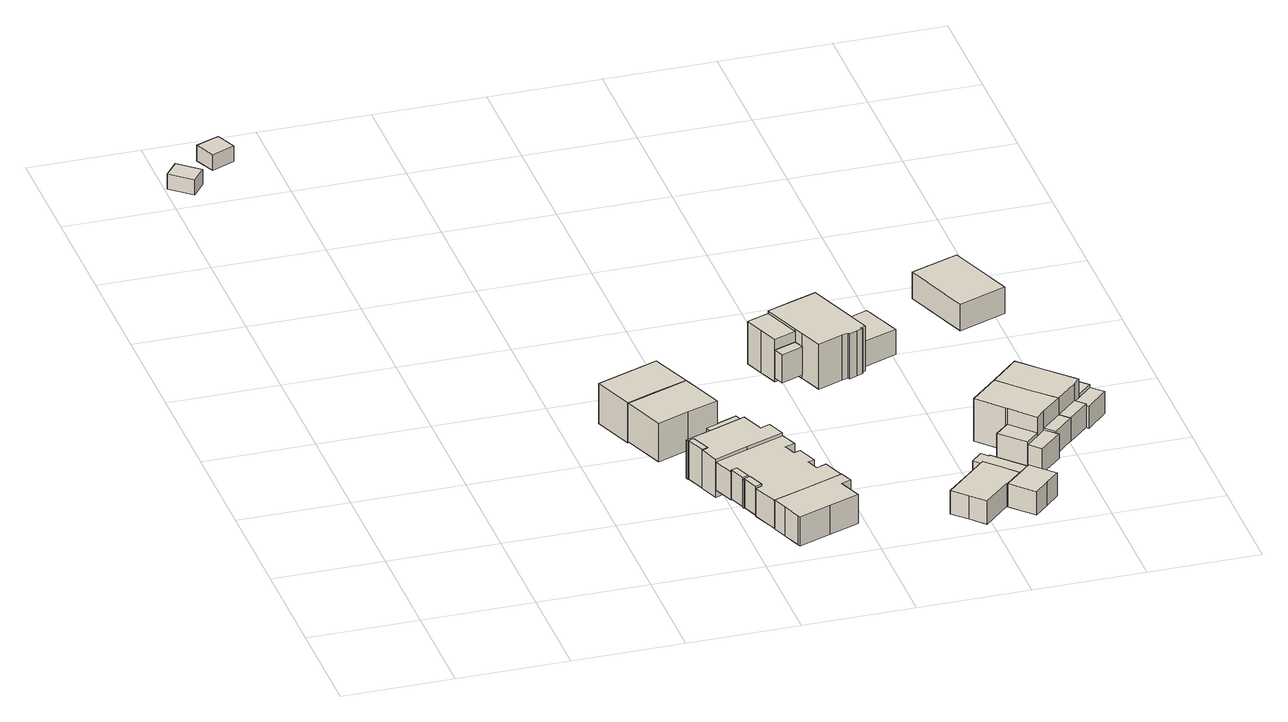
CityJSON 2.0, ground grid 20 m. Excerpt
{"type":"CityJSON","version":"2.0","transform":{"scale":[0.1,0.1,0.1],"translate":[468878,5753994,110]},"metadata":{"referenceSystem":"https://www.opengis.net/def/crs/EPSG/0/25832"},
"CityObjects":{
"building1":{"type":"Building","attributes":{"Gemeindeschluessel":"05711000","BezugspunktDach":"2000","function":"31001_9998","measuredHeight":3.21},"address":[{"country":"Germany"}],"geometry":[{"type":"Solid","lod":"1","boundaries":[[[[0,1,2,3]],[[4,5,6,7]],[[4,7,3,2]],[[5,4,2,1]],[[6,5,1,0]],[[7,6,0,3]]]]}]},
"building2":{"type":"Building","attributes":{"Gemeindeschluessel":"05711000","BezugspunktDach":"2100","function":"31001_9998","measuredHeight":3},"address":[{"country":"Germany"}],"geometry":[{"type":"Solid","lod":"1","boundaries":[[[[8,9,10,11]],[[12,13,14,15]],[[12,15,11,10]],[[13,12,10,9]],[[14,13,9,8]],[[15,14,8,11]]]]}]},
"building3":{"type":"Building","attributes":{"Gemeindeschluessel":"05711000","BezugspunktDach":"2000","function":"31001_1010","measuredHeight":10.71},"address":[{"country":"Germany","locality":"Bielefeld","thoroughfareNumber":"31","thoroughfareName":"Heidegrundweg"}],"geometry":[{"type":"Solid","lod":"1","boundaries":[[[[16,17,18,19]],[[20,21,22,23]],[[20,23,19,18]],[[21,20,18,17]],[[22,21,17,16]],[[23,22,16,19]]]]}]},
"building4":{"type":"Building","attributes":{"Gemeindeschluessel":"05711000","BezugspunktDach":"2000","function":"31001_1010","measuredHeight":10.38},"address":[{"country":"Germany","locality":"Bielefeld","thoroughfareNumber":"29","thoroughfareName":"Heidegrundweg"}],"geometry":[{"type":"Solid","lod":"1","boundaries":[[[[24,19,25,18,26,27]],[[28,29,30,31,32,33]],[[28,33,27,26]],[[29,28,26,18]],[[30,29,18,25]],[[31,30,25,19]],[[32,31,19,24]],[[33,32,24,27]]]]}]},
"building5":{"type":"Building","attributes":{"Gemeindeschluessel":"05711000","function":"31001_1010"},"address":[{"country":"Germany","locality":"Bielefeld","thoroughfareNumber":"25","thoroughfareName":"Heidegrundweg"}],"children":["building5-1","building5-2"]},
"building5-1":{"type":"BuildingPart","attributes":{"BezugspunktDach":"2000","measuredHeight":9.67},"parents":["building5"],"geometry":[{"type":"Solid","lod":"1","boundaries":[[[[34,35,36,37,38,39,40,41,42,43,44,45]],[[46,47,48,49,50,51,52,53,54,55,56,57]],[[46,57,45,44]],[[47,46,44,43]],[[48,47,43,42]],[[49,48,42,41]],[[50,49,41,40]],[[51,50,40,39]],[[52,51,39,38]],[[53,52,38,37]],[[54,53,37,36]],[[55,54,36,35]],[[56,55,35,34]],[[57,56,34,45]]]]}]},
"building5-2":{"type":"BuildingPart","attributes":{"BezugspunktDach":"2000","measuredHeight":7.45},"address":[{"country":"Germany","locality":"Bielefeld","thoroughfareNumber":"25","thoroughfareName":"Heidegrundweg"}],"parents":["building5"],"geometry":[{"type":"Solid","lod":"1","boundaries":[[[[58,59,60,61]],[[62,63,64,65]],[[62,65,61,60]],[[63,62,60,59]],[[64,63,59,58]],[[65,64,58,61]]]]}]},
"building6":{"type":"Building","attributes":{"Gemeindeschluessel":"05711000","function":"31001_1010"},"address":[{"country":"Germany","locality":"Bielefeld","thoroughfareNumber":"23","thoroughfareName":"Heidegrundweg"}],"children":["building6-1","building6-2","building6-3"]},
"building6-1":{"type":"BuildingPart","attributes":{"BezugspunktDach":"2000","measuredHeight":8.33},"parents":["building6"],"geometry":[{"type":"Solid","lod":"1","boundaries":[[[[66,67,68,69,70,71,72,73,74,75,76,77,78,79,80,81,82,83,84,85,86,87]],[[88,89,90,91,92,93,94,95,96,97,98,99,100,101,102,103,104,105,106,107,108,109]],[[88,109,87,86]],[[89,88,86,85]],[[90,89,85,84]],[[91,90,84,83]],[[92,91,83,82]],[[93,92,82,81]],[[94,93,81,80]],[[95,94,80,79]],[[96,95,79,78]],[[97,96,78,77]],[[98,97,77,76]],[[99,98,76,75]],[[100,99,75,74]],[[101,100,74,73]],[[102,101,73,72]],[[103,102,72,71]],[[104,103,71,70]],[[105,104,70,69]],[[106,105,69,68]],[[107,106,68,67]],[[108,107,67,66]],[[109,108,66,87]]]]}]},
"building6-2":{"type":"BuildingPart","attributes":{"BezugspunktDach":"2000","measuredHeight":5.62},"address":[{"country":"Germany","locality":"Bielefeld","thoroughfareNumber":"23","thoroughfareName":"Heidegrundweg"}],"parents":["building6"],"geometry":[{"type":"Solid","lod":"1","boundaries":[[[[110,111,112,113]],[[114,115,116,117]],[[114,117,113,112]],[[115,114,112,111]],[[116,115,111,110]],[[117,116,110,113]]]]}]},
"building6-3":{"type":"BuildingPart","attributes":{"BezugspunktDach":"2000","measuredHeight":5.66},"address":[{"country":"Germany","locality":"Bielefeld","thoroughfareNumber":"23","thoroughfareName":"Heidegrundweg"}],"parents":["building6"],"geometry":[{"type":"Solid","lod":"1","boundaries":[[[[118,119,120,121]],[[122,123,124,125]],[[122,125,121,120]],[[123,122,120,119]],[[124,123,119,118]],[[125,124,118,121]]]]}]},
"building7":{"type":"Building","attributes":{"Gemeindeschluessel":"05711000","BezugspunktDach":"2000","function":"31001_1010","measuredHeight":8.39},"address":[{"country":"Germany","locality":"Bielefeld","thoroughfareNumber":"21","thoroughfareName":"Heidegrundweg"}],"geometry":[{"type":"Solid","lod":"1","boundaries":[[[[126,127,128,129,130,131,132,133,134,135]],[[136,137,138,139,140,141,142,143,144,145]],[[136,145,135,134]],[[137,136,134,133]],[[138,137,133,132]],[[139,138,132,131]],[[140,139,131,130]],[[141,140,130,129]],[[142,141,129,128]],[[143,142,128,127]],[[144,143,127,126]],[[145,144,126,135]]]]}]},
"building8":{"type":"Building","attributes":{"Gemeindeschluessel":"05711000","BezugspunktDach":"2000","function":"31001_2460","measuredHeight":2.42},"address":[{"country":"Germany","locality":"Bielefeld","thoroughfareNumber":"29","thoroughfareName":"Heidegrundweg"}],"geometry":[{"type":"Solid","lod":"1","boundaries":[[[[146,147,148,149,150]],[[151,152,153,154,155]],[[151,155,150,149]],[[152,151,149,148]],[[153,152,148,147]],[[154,153,147,146]],[[155,154,146,150]]]]}]},
"building9":{"type":"Building","attributes":{"Gemeindeschluessel":"05711000","BezugspunktDach":"2100","function":"51009_1610","measuredHeight":5.35},"address":[{"country":"Germany"}],"geometry":[{"type":"Solid","lod":"1","boundaries":[[[[156,157,158,159]],[[160,161,162,163]],[[160,163,159,158]],[[161,160,158,157]],[[162,161,157,156]],[[163,162,156,159]]]]}]},
"building10":{"type":"Building","attributes":{"Gemeindeschluessel":"05711000","function":"31001_1010"},"address":[{"country":"Germany","locality":"Bielefeld","thoroughfareNumber":"33","thoroughfareName":"Heidegrundweg"}],"children":["building10-1","building10-2"]},
"building10-1":{"type":"BuildingPart","attributes":{"BezugspunktDach":"2000","measuredHeight":10.96},"parents":["building10"],"geometry":[{"type":"Solid","lod":"1","boundaries":[[[[164,165,166,167,168,169,170,171,172,173,174,175,176,177,178,179]],[[180,181,182,183,184,185,186,187,188,189,190,191,192,193,194,195]],[[180,195,179,178]],[[181,180,178,177]],[[182,181,177,176]],[[183,182,176,175]],[[184,183,175,174]],[[185,184,174,173]],[[186,185,173,172]],[[187,186,172,171]],[[188,187,171,170]],[[189,188,170,169]],[[190,189,169,168]],[[191,190,168,167]],[[192,191,167,166]],[[193,192,166,165]],[[194,193,165,164]],[[195,194,164,179]]]]}]},
"building10-2":{"type":"BuildingPart","attributes":{"BezugspunktDach":"2000","measuredHeight":10.05},"parents":["building10"],"geometry":[{"type":"Solid","lod":"1","boundaries":[[[[196,197,198,199,200]],[[201,202,203,186,185]],[[201,185,200,199]],[[202,201,199,198]],[[203,202,198,197]],[[186,203,197,196]],[[185,186,196,200]]]]}]},
"building11":{"type":"Building","attributes":{"Gemeindeschluessel":"05711000","function":"31001_1010"},"address":[{"country":"Germany","locality":"Bielefeld","thoroughfareNumber":"15","thoroughfareName":"Heidegrundweg"}],"children":["building11-1","building11-2"]},
"building11-1":{"type":"BuildingPart","attributes":{"BezugspunktDach":"2000","measuredHeight":6.32},"parents":["building11"],"geometry":[{"type":"Solid","lod":"1","boundaries":[[[[204,205,206,207,208,209,210,211]],[[212,213,214,215,216,217,218,219]],[[212,219,211,210]],[[213,212,210,209]],[[214,213,209,208]],[[215,214,208,207]],[[216,215,207,206]],[[217,216,206,205]],[[218,217,205,204]],[[219,218,204,211]]]]}]},
"building11-2":{"type":"BuildingPart","attributes":{"BezugspunktDach":"2000","measuredHeight":6.28},"parents":["building11"],"geometry":[{"type":"Solid","lod":"1","boundaries":[[[[211,220,210,221,222,223,224]],[[225,226,227,212,228,219,229]],[[225,229,224,223]],[[226,225,223,222]],[[227,226,222,221]],[[212,227,221,210]],[[228,212,210,220]],[[219,228,220,211]],[[229,219,211,224]]]]}]},
"building12":{"type":"Building","attributes":{"Gemeindeschluessel":"05711000","BezugspunktDach":"2000","function":"31001_2460","measuredHeight":4.04},"address":[{"country":"Germany","locality":"Bielefeld","thoroughfareNumber":"15","thoroughfareName":"Heidegrundweg"}],"geometry":[{"type":"Solid","lod":"1","boundaries":[[[[230,231,232,233,234,235,236,237]],[[238,239,240,229,219,217,241,242]],[[238,242,237,236]],[[239,238,236,235]],[[240,239,235,234]],[[229,240,234,233]],[[219,229,233,232]],[[217,219,232,231]],[[241,217,231,230]],[[242,241,230,237]]]]}]},
"building13":{"type":"Building","attributes":{"Gemeindeschluessel":"05711000","BezugspunktDach":"2000","function":"51009_1610","measuredHeight":3.3},"address":[{"country":"Germany"}],"geometry":[{"type":"Solid","lod":"1","boundaries":[[[[243,244,245,246]],[[247,248,249,250]],[[247,250,246,245]],[[248,247,245,244]],[[249,248,244,243]],[[250,249,243,246]]]]}]},
"building14":{"type":"Building","attributes":{"Gemeindeschluessel":"05711000","BezugspunktDach":"2000","function":"31001_2460","measuredHeight":6.9},"address":[{"country":"Germany","locality":"Bielefeld","thoroughfareNumber":"33","thoroughfareName":"Heidegrundweg"}],"geometry":[{"type":"Solid","lod":"1","boundaries":[[[[251,252,253,254,255,256,257,258]],[[259,260,247,250,249,261,262,263]],[[259,263,258,257]],[[260,259,257,256]],[[247,260,256,255]],[[250,247,255,254]],[[249,250,254,253]],[[261,249,253,252]],[[262,261,252,251]],[[263,262,251,258]]]]}]},
"building15":{"type":"Building","attributes":{"Gemeindeschluessel":"05711000","function":"31001_1010"},"address":[{"country":"Germany","locality":"Bielefeld","thoroughfareNumber":"13","thoroughfareName":"Heidegrundweg"}],"children":["building15-1","building15-2","building15-3"]},
"building15-1":{"type":"BuildingPart","attributes":{"BezugspunktDach":"2000","measuredHeight":11.17},"parents":["building15"],"geometry":[{"type":"Solid","lod":"1","boundaries":[[[[264,265,266,267,268,269,270,271]],[[272,273,274,275,276,277,278,279]],[[272,279,271,270]],[[273,272,270,269]],[[274,273,269,268]],[[275,274,268,267]],[[276,275,267,266]],[[277,276,266,265]],[[278,277,265,264]],[[279,278,264,271]]]]}]},
"building15-2":{"type":"BuildingPart","attributes":{"BezugspunktDach":"2000","measuredHeight":5.18},"parents":["building15"],"geometry":[{"type":"Solid","lod":"1","boundaries":[[[[280,281,282,283]],[[284,285,273,272]],[[284,272,283,282]],[[285,284,282,281]],[[273,285,281,280]],[[272,273,280,283]]]]}]},
"building15-3":{"type":"BuildingPart","attributes":{"BezugspunktDach":"2000","measuredHeight":6.21},"parents":["building15"],"geometry":[{"type":"Solid","lod":"1","boundaries":[[[[286,287,288,289,290]],[[291,284,279,292,293]],[[291,293,290,289]],[[284,291,289,288]],[[279,284,288,287]],[[292,279,287,286]],[[293,292,286,290]]]]}]},
"building16":{"type":"Building","attributes":{"Gemeindeschluessel":"05711000","BezugspunktDach":"2000","function":"51009_1610","measuredHeight":5.64},"address":[{"country":"Germany"}],"geometry":[{"type":"Solid","lod":"1","boundaries":[[[[294,295,296,297]],[[298,299,300,301]],[[298,301,297,296]],[[299,298,296,295]],[[300,299,295,294]],[[301,300,294,297]]]]}]},
"building17":{"type":"Building","attributes":{"Gemeindeschluessel":"05711000","function":"31001_1010"},"address":[{"country":"Germany","locality":"Bielefeld","thoroughfareNumber":"11","thoroughfareName":"Heidegrundweg"}],"children":["building17-1","building17-2","building17-3"]},
"building17-1":{"type":"BuildingPart","attributes":{"BezugspunktDach":"2000","measuredHeight":10.87},"parents":["building17"],"geometry":[{"type":"Solid","lod":"1","boundaries":[[[[302,303,304,305,266,265,264,306]],[[307,308,309,310,311,312,313,314]],[[307,314,306,264]],[[308,307,264,265]],[[309,308,265,266]],[[310,309,266,305]],[[311,310,305,304]],[[312,311,304,303]],[[313,312,303,302]],[[314,313,302,306]]]]}]},
"building17-2":{"type":"BuildingPart","attributes":{"BezugspunktDach":"2000","measuredHeight":4.79},"parents":["building17"],"geometry":[{"type":"Solid","lod":"1","boundaries":[[[[315,316,317,318]],[[313,312,319,320]],[[313,320,318,317]],[[312,313,317,316]],[[319,312,316,315]],[[320,319,315,318]]]]}]},
"building17-3":{"type":"BuildingPart","attributes":{"BezugspunktDach":"2000","measuredHeight":5.81},"parents":["building17"],"geometry":[{"type":"Solid","lod":"1","boundaries":[[[[321,322,323,324]],[[325,314,320,326]],[[325,326,324,323]],[[314,325,323,322]],[[320,314,322,321]],[[326,320,321,324]]]]}]},
"building18":{"type":"Building","attributes":{"Gemeindeschluessel":"05711000","BezugspunktDach":"2000","function":"51009_1610","measuredHeight":5.65},"address":[{"country":"Germany"}],"geometry":[{"type":"Solid","lod":"1","boundaries":[[[[327,294,297,328]],[[329,330,331,332]],[[329,332,328,297]],[[330,329,297,294]],[[331,330,294,327]],[[332,331,327,328]]]]}]},
"building19":{"type":"Building","attributes":{"Gemeindeschluessel":"05711000","BezugspunktDach":"2000","function":"31001_1010","measuredHeight":6.9},"address":[{"country":"Germany","locality":"Bielefeld","thoroughfareNumber":"35","thoroughfareName":"Heidegrundweg"}],"geometry":[{"type":"Solid","lod":"1","boundaries":[[[[333,334,335,336]],[[337,338,339,340]],[[337,340,336,335]],[[338,337,335,334]],[[339,338,334,333]],[[340,339,333,336]]]]}]}
},
"vertices":[
[26,1489,34],[3,1460,34],[41,1428,34],[64,1457,34],[41,1428,5],[3,1460,5],[26,1489,5],[64,1457,5],
[118,1548,37],[76,1531,37],[92,1493,37],[134,1511,37],[92,1493,7],[76,1531,7],[118,1548,7],[134,1511,7],
[580,564,82],[467,521,82],[495,446,82],[609,489,82],[495,446,5],[467,521,5],[580,564,5],[609,489,5],
[639,410,82],[552,468,82],[525,367,82],[582,389,82],[525,367,8],[495,446,8],[552,468,8],[609,489,8],[639,410,8],[582,389,8],
[619,338,75],[557,315,75],[559,310,75],[569,314,75],[583,279,75],[572,275,75],[585,240,75],[647,264,75],[716,290,75],[704,323,75],[686,316,75],[670,358,75],[686,316,1],[704,323,1],[716,290,1],[647,264,1],[585,240,1],[572,275,1],[583,279,1],[569,314,1],[559,310,1],[557,315,1],[619,338,1],[670,358,1],
[569,314,76],[559,310,76],[572,275,76],[583,279,76],[572,275,2],[559,310,2],[569,314,2],[583,279,2],
[728,259,70],[716,290,70],[647,264,70],[585,240,70],[600,201,70],[611,205,70],[622,176,70],[611,172,70],[613,168,70],[624,172,70],[635,142,70],[624,138,70],[642,91,70],[704,114,70],[773,140,70],[758,180,70],[740,173,70],[732,195,70],[744,199,70],[730,235,70],[718,231,70],[710,253,70],[718,231,16],[730,235,16],[744,199,16],[732,195,16],[740,173,16],[758,180,16],[773,140,16],[704,114,16],[642,91,16],[624,138,16],[635,142,16],[624,172,16],[613,168,16],[611,172,16],[622,176,16],[611,205,16],[600,201,16],[585,240,16],[647,264,16],[716,290,16],[728,259,16],[710,253,16],
[624,172,74],[613,168,74],[624,138,74],[635,142,74],[624,138,18],[613,168,18],[624,172,18],[635,142,18],
[611,205,74],[600,201,74],[611,172,74],[622,176,74],[611,172,18],[600,201,18],[611,205,18],[622,176,18],
[780,68,71],[764,110,71],[782,117,71],[773,140,71],[699,112,71],[642,91,71],[652,64,71],[665,30,71],[667,25,71],[724,47,71],[667,25,15],[665,30,15],[652,64,15],[642,91,15],[699,112,15],[773,140,15],[782,117,15],[764,110,15],[780,68,15],[724,47,15],
[676,425,38],[639,410,38],[618,402,38],[628,374,38],[687,396,38],[628,374,14],[618,402,14],[639,410,14],[676,425,14],[687,396,14],
[827,583,65],[787,568,65],[794,550,65],[834,565,65],[794,550,11],[787,568,11],[827,583,11],[834,565,11],
[934,551,91],[932,554,91],[941,558,91],[940,560,91],[916,625,91],[913,633,91],[893,686,91],[847,669,91],[801,652,91],[827,583,91],[834,565,91],[850,523,91],[896,541,91],[907,545,91],[909,541,91],[923,547,91],[909,541,4],[907,545,4],[896,541,4],[850,523,4],[834,565,4],[827,583,4],[801,652,4],[847,669,4],[893,686,4],[913,633,4],[916,625,4],[940,560,4],[941,558,4],[932,554,4],[934,551,4],[923,547,4],
[801,652,86],[761,637,86],[774,602,86],[787,568,86],[827,583,86],[787,568,4],[774,602,4],[761,637,4],
[1041,108,57],[1016,134,57],[937,58,57],[962,33,57],[986,8,57],[1034,54,57],[1035,53,57],[1065,81,57],[1035,53,12],[1034,54,12],[986,8,12],[962,33,12],[937,58,12],[1016,134,12],[1041,108,12],[1065,81,12],
[1061,77,57],[1073,13,57],[1099,38,57],[1124,62,57],[1086,101,57],[1124,62,12],[1099,38,12],[1073,13,12],[1061,77,12],[1086,101,12],
[1003,148,52],[1016,134,52],[1065,81,52],[1086,101,52],[1088,103,52],[1036,158,52],[1034,156,52],[1023,168,52],[1034,156,12],[1036,158,12],[1088,103,12],[1003,148,12],[1023,168,12],
[934,641,44],[913,633,44],[916,625,44],[931,631,44],[916,625,11],[913,633,11],[934,641,11],[931,631,11],
[976,648,60],[973,656,60],[934,641,60],[931,631,60],[916,625,60],[928,593,60],[940,560,60],[1001,583,60],[940,560,11],[928,593,11],[973,656,11],[976,648,11],[1001,583,11],
[1180,240,91],[1137,283,91],[1095,327,91],[1045,279,91],[1087,235,91],[1089,232,91],[1129,190,91],[1143,205,91],[1129,190,9],[1089,232,9],[1087,235,9],[1045,279,9],[1095,327,9],[1137,283,9],[1180,240,9],[1143,205,9],
[1089,232,61],[1063,207,61],[1104,166,61],[1129,190,61],[1104,166,9],[1063,207,9],
[1160,188,56],[1143,205,56],[1104,166,56],[1123,145,56],[1164,184,56],[1123,145,9],[1160,188,9],[1164,184,9],
[1180,240,59],[1143,205,59],[1160,188,59],[1196,223,59],[1160,188,15],[1143,205,15],[1180,240,15],[1196,223,15],
[1230,289,91],[1189,331,91],[1188,332,91],[1145,376,91],[1218,277,91],[1180,240,13],[1137,283,13],[1095,327,13],[1145,376,13],[1188,332,13],[1189,331,13],[1230,289,13],[1218,277,13],
[1216,357,61],[1189,331,61],[1230,289,61],[1257,315,61],[1216,357,13],[1257,315,13],
[1257,315,56],[1218,277,56],[1238,256,56],[1277,295,56],[1238,256,13],[1277,295,13],
[1218,277,59],[1234,260,59],[1196,223,14],[1180,240,14],[1218,277,14],[1234,260,14],
[1168,784,61],[1081,752,61],[1127,628,61],[1214,661,61],[1127,628,10],[1081,752,10],[1168,784,10],[1214,661,10]
]}
